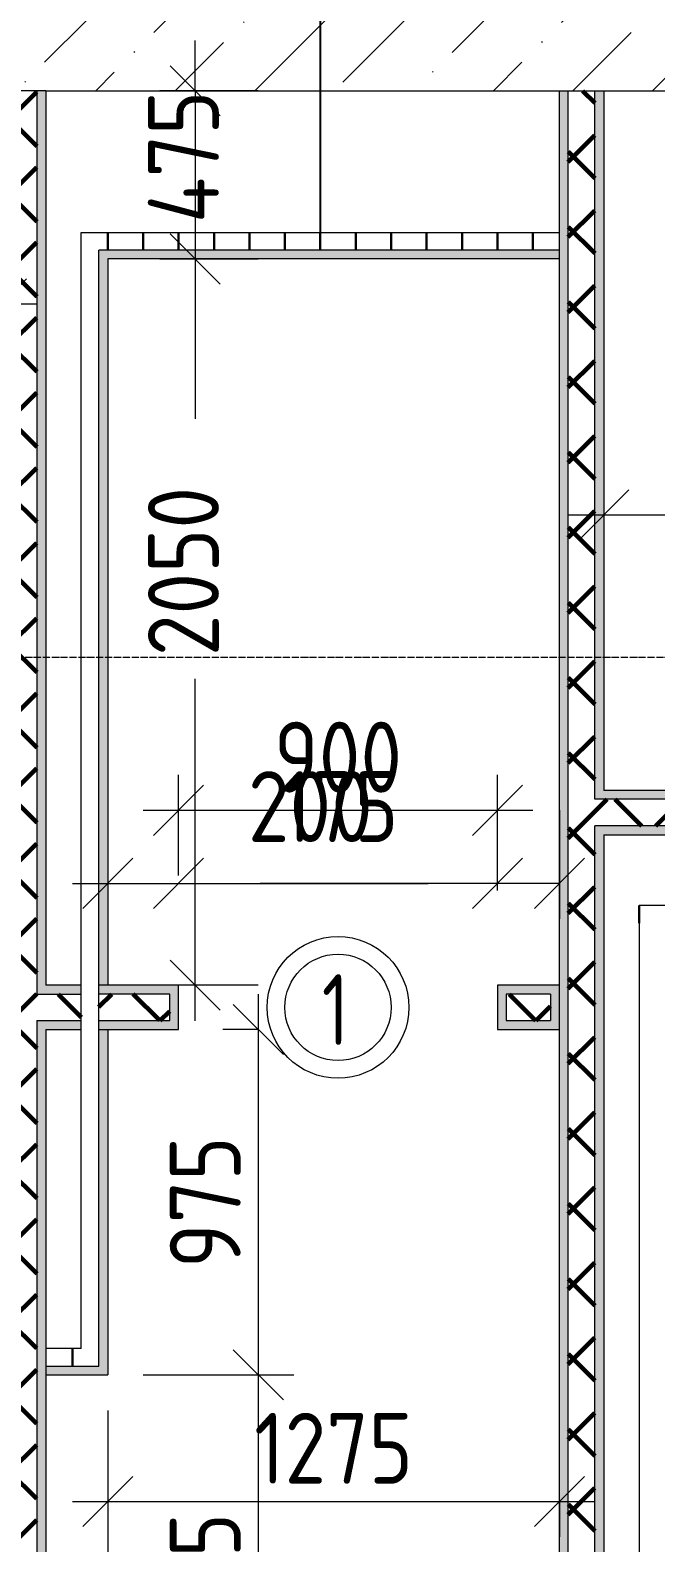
# Model space of a CAD drawing. Header units: millimetres. Extents: x -60946 to 138510, y -262288 to 24501.
# Drawn here: x -17009 to -15244, y -143692 to -139422 of the extents above; entities that cross this region are included whole.
import ezdxf

# ---------------------------------------------------------------- set-up
doc = ezdxf.new("R2010")
doc.units = ezdxf.units.MM
doc.linetypes.add('ADSK_Линия сетки', pattern=[25, 20, -2.5, 0, -2.5])
for name, color, linetype, lineweight in [('2)Тип-2', 3, 'Continuous', 60), ('Марки дверей', 7, 'Continuous', 20), ('Оси', 7, 'Continuous', 9), ('Размеры', 7, 'Continuous', 9), ('Стены внутренние', 7, 'Continuous', 18), ('Стены наружные', 7, 'Continuous', 18), ('Стены штриховка', 7, 'Continuous', 9)]:
    doc.layers.add(name, color=color, linetype=linetype, lineweight=lineweight)
doc.layers.add('2)Тип-4', color=7, linetype='Continuous', lineweight=30, true_color=0x0080c0)
doc.styles.add('GOST Common_3', font='', dxfattribs={"width": 0.9, "height": 200})
doc.styles.add('GOST Common_B', font='', dxfattribs={"width": 0.8, "height": 200})
doc.styles.get('GOST Common_3').set_extended_font_data('GOST Common')
doc.styles.get('GOST Common_B').set_extended_font_data('GOST Common', bold=True)
doc.dimstyles.new('ADSK_Основной_2_0', dxfattribs={"dimscale": 304.8, "dimtxt": 201.142999, "dimasz": 0.463911, "dimexe": 0.328084, "dimexo": 0.328084, "dimgap": 0.164042, "dimtad": 1, "dimdec": 3, "dimrnd": 0.001, "dimdsep": 46, "dimtxsty": 'GOST Common_3', "dimblk1": 'OBLIQUE', "dimblk2": 'OBLIQUE', "dimsah": 1, "dimcen": 0.09, "dimdle": 0.328084, "dimazin": 2, "dimtfac": 1, "dimtdec": 4, "dimtix": 1, "dimtmove": 0, "dimatfit": 3, "dimfxl": 1, "dimtvp": 1, "dimtolj": 1, "dimtzin": 0, "dimlwd": 20, "dimlwe": 20, "dimarcsym": 2})
doc.dimstyles.new('ADSK_Основной_2_0_2', dxfattribs={"dimscale": 304.8, "dimtxt": 201.142999, "dimasz": 0.463911, "dimexe": 0.328084, "dimexo": 0.328084, "dimgap": 0.164042, "dimtad": 1, "dimdec": 3, "dimrnd": 0.001, "dimdsep": 46, "dimtxsty": 'GOST Common_3', "dimblk1": 'OBLIQUE', "dimblk2": 'OBLIQUE', "dimsah": 1, "dimcen": 0.09, "dimdle": 0.328084, "dimazin": 2, "dimtfac": 1, "dimtdec": 4, "dimtix": 1, "dimtmove": 0, "dimatfit": 3, "dimfxl": 1, "dimtvp": 1, "dimtolj": 1, "dimtzin": 0, "dimlwd": 20, "dimlwe": 20, "dimarcsym": 2})
pattern_1 = [(45, (9.36, -150597.75), (-106.066, 106.066), []), (135, (9.36, -150597.75), (-106.066, -106.066), [])]
pattern_2 = [(90, (9.36, -150597.75), (-100, 6e-15), [])]

# ---------------------------------------------------------------- blocks, each defined once
blk = doc.blocks.new('_Oblique')
at = {"color": 0, "linetype": 'ByBlock', "lineweight": -2}
blk.add_line((-0.5, -0.5), (0.5, 0.5), dxfattribs=at)
blk = doc.blocks.new('*D5580')
at = {"layer": 'Defpoints', "color": 0, "transparency": 16777216}
for p in [(-17090.6, -140194.3), (-17090.6, -140657.3), (-17290.6, -141415.8)]:
    blk.add_point(p, dxfattribs=at)
at = {"layer": 'Размеры', "color": 0, "lineweight": 20, "transparency": 16777216}
for p, q in [((-17290.6, -141315.8), (-17290.6, -140094.3)), ((-17090.6, -140557.3), (-17090.6, -140094.3)), ((-17390.6, -140194.3), (-16990.6, -140194.3))]:
    blk.add_line(p, q, dxfattribs=at)
at = {"layer": 'Размеры', "color": 0, "lineweight": 20, "transparency": 16777216, "xscale": 141.4, "yscale": 141.4, "zscale": 141.4, "rotation": 180}
blk.add_blockref('_Oblique', (-17290.6, -140194.3), dxfattribs=at)
at = {"layer": 'Размеры', "color": 0, "lineweight": 20, "transparency": 16777216, "xscale": 141.4, "yscale": 141.4, "zscale": 141.4}
blk.add_blockref('_Oblique', (-17090.6, -140194.3), dxfattribs=at)
at = {"layer": 'Размеры', "color": 0, "lineweight": 9, "transparency": 16777216, "insert": (-17417.7, -139877.6), "char_height": 200, "width": 454.106, "attachment_point": 1, "line_spacing_factor": 1.022761, "style": 'GOST Common_3'}
blk.add_mtext('\\A1;200', dxfattribs=at)
blk = doc.blocks.new('*D5592')
at = {"layer": 'Defpoints', "color": 0, "transparency": 16777216}
for p in [(-16265.6, -142242.8), (-16790.6, -143217.8), (-16365.6, -143217.8)]:
    blk.add_point(p, dxfattribs=at)
at = {"layer": 'Размеры', "color": 0, "lineweight": 20, "transparency": 16777216}
for p, q in [((-16365.6, -142142.8), (-16365.6, -143317.8)), ((-16365.6, -142242.8), (-16465.6, -142242.8)), ((-16690.6, -143217.8), (-16265.6, -143217.8))]:
    blk.add_line(p, q, dxfattribs=at)
at = {"layer": 'Размеры', "color": 0, "lineweight": 20, "transparency": 16777216, "xscale": 141.4, "yscale": 141.4, "zscale": 141.4}
for p, rotation in [((-16365.6, -142242.8), 90), ((-16365.6, -143217.8), 270)]:
    blk.add_blockref('_Oblique', p, dxfattribs=dict(at, rotation=rotation))
at = {"layer": 'Размеры', "color": 0, "lineweight": 9, "transparency": 16777216, "insert": (-16515.6, -142730.3), "char_height": 200, "width": 454.106, "attachment_point": 5, "rotation": 90, "style": 'GOST Common_3'}
blk.add_mtext('\\A1;975', dxfattribs=at)
blk = doc.blocks.new('*D5593')
at = {"layer": 'Defpoints', "color": 0, "transparency": 16777216}
for p in [(-16790.6, -143217.8), (-16365.6, -144442.8), (-16265.6, -144442.8)]:
    blk.add_point(p, dxfattribs=at)
at = {"layer": 'Размеры', "color": 0, "lineweight": 20, "transparency": 16777216}
for p, q in [((-16365.6, -143117.8), (-16365.6, -144542.8)), ((-16690.6, -143217.8), (-16265.6, -143217.8)), ((-16365.6, -144442.8), (-16465.6, -144442.8))]:
    blk.add_line(p, q, dxfattribs=at)
at = {"layer": 'Размеры', "color": 0, "lineweight": 20, "transparency": 16777216, "xscale": 141.4, "yscale": 141.4, "zscale": 141.4}
for p, rotation in [((-16365.6, -143217.8), 90), ((-16365.6, -144442.8), 270)]:
    blk.add_blockref('_Oblique', p, dxfattribs=dict(at, rotation=rotation))
at = {"layer": 'Размеры', "color": 0, "lineweight": 9, "transparency": 16777216, "insert": (-16515.6, -143830.3), "char_height": 200, "width": 560.473, "attachment_point": 5, "rotation": 90, "style": 'GOST Common_3'}
blk.add_mtext('\\A1;1225', dxfattribs=at)
blk = doc.blocks.new('*D5594')
at = {"layer": 'Defpoints', "color": 0, "transparency": 16777216}
for p in [(-16265.6, -139592.8), (-16543.6, -140067.8), (-16265.6, -140067.8)]:
    blk.add_point(p, dxfattribs=at)
at = {"layer": 'Размеры', "color": 0, "lineweight": 20, "transparency": 16777216}
for p, q in [((-16543.6, -139592.8), (-16543.6, -139451.4)), ((-16365.6, -139592.8), (-16643.6, -139592.8)), ((-16543.6, -139592.8), (-16543.6, -140067.8)), ((-16365.6, -140067.8), (-16643.6, -140067.8)), ((-16543.6, -140067.8), (-16543.6, -140209.2))]:
    blk.add_line(p, q, dxfattribs=at)
at = {"layer": 'Размеры', "color": 0, "lineweight": 20, "transparency": 16777216, "xscale": 141.4, "yscale": 141.4, "zscale": 141.4}
for p, rotation in [((-16543.6, -139592.8), 270), ((-16543.6, -140067.8), 90)]:
    blk.add_blockref('_Oblique', p, dxfattribs=dict(at, rotation=rotation))
at = {"layer": 'Размеры', "color": 0, "lineweight": 9, "transparency": 16777216, "insert": (-16677, -139966.6), "char_height": 200, "width": 474.561, "attachment_point": 1, "rotation": 90, "line_spacing_factor": 1.022761, "style": 'GOST Common_3'}
blk.add_mtext('\\A1;475', dxfattribs=at)
blk = doc.blocks.new('*D5595')
at = {"layer": 'Defpoints', "color": 0, "transparency": 16777216}
for p in [(-16265.6, -140067.8), (-16543.6, -142117.8), (-16265.6, -142117.8)]:
    blk.add_point(p, dxfattribs=at)
at = {"layer": 'Размеры', "color": 0, "lineweight": 20, "transparency": 16777216}
for p, q in [((-16543.6, -139967.8), (-16543.6, -140518.7)), ((-16365.6, -140067.8), (-16643.6, -140067.8)), ((-16543.6, -142217.8), (-16543.6, -141253)), ((-16365.6, -142117.8), (-16643.6, -142117.8))]:
    blk.add_line(p, q, dxfattribs=at)
at = {"layer": 'Размеры', "color": 0, "lineweight": 20, "transparency": 16777216, "xscale": 141.4, "yscale": 141.4, "zscale": 141.4}
for p, rotation in [((-16543.6, -140067.8), 90), ((-16543.6, -142117.8), 270)]:
    blk.add_blockref('_Oblique', p, dxfattribs=dict(at, rotation=rotation))
at = {"layer": 'Размеры', "color": 0, "lineweight": 9, "transparency": 16777216, "insert": (-16677, -141188.6), "char_height": 200, "width": 605.475, "attachment_point": 1, "rotation": 90, "line_spacing_factor": 1.022761, "style": 'GOST Common_3'}
blk.add_mtext('\\A1;2050', dxfattribs=at)
blk = doc.blocks.new('*D5596')
at = {"layer": 'Defpoints', "color": 0, "transparency": 16777216}
for p in [(-16790.6, -143217.8), (-16965.6, -143474.8), (-16790.6, -143797.6)]:
    blk.add_point(p, dxfattribs=at)
at = {"layer": 'Размеры', "color": 0, "lineweight": 20, "transparency": 16777216}
for p, q in [((-16790.6, -143317.8), (-16790.6, -143897.6)), ((-16965.6, -143574.8), (-16965.6, -143897.6)), ((-16965.6, -143797.6), (-17635.6, -143797.6)), ((-16790.6, -143797.6), (-17065.6, -143797.6))]:
    blk.add_line(p, q, dxfattribs=at)
at = {"layer": 'Размеры', "color": 0, "lineweight": 20, "transparency": 16777216, "xscale": 141.4, "yscale": 141.4, "zscale": 141.4, "rotation": 180}
blk.add_blockref('_Oblique', (-16965.6, -143797.6), dxfattribs=at)
at = {"layer": 'Размеры', "color": 0, "lineweight": 20, "transparency": 16777216, "xscale": 141.4, "yscale": 141.4, "zscale": 141.4}
blk.add_blockref('_Oblique', (-16790.6, -143797.6), dxfattribs=at)
at = {"layer": 'Размеры', "color": 0, "lineweight": 9, "transparency": 16777216, "insert": (-17575.9, -143480.9), "char_height": 200, "width": 409.104, "attachment_point": 1, "line_spacing_factor": 1.022761, "style": 'GOST Common_3'}
blk.add_mtext('\\A1;175', dxfattribs=at)
blk = doc.blocks.new('*D5597')
at = {"layer": 'Defpoints', "color": 0, "transparency": 16777216}
for p in [(-16790.6, -143217.8), (-15515.6, -143474.8), (-15515.6, -143574.8)]:
    blk.add_point(p, dxfattribs=at)
at = {"layer": 'Размеры', "color": 0, "lineweight": 20, "transparency": 16777216}
for p, q in [((-16790.6, -143317.8), (-16790.6, -143674.8)), ((-16890.6, -143574.8), (-15415.6, -143574.8)), ((-15515.6, -143574.8), (-15515.6, -143674.8))]:
    blk.add_line(p, q, dxfattribs=at)
at = {"layer": 'Размеры', "color": 0, "lineweight": 20, "transparency": 16777216, "xscale": 141.4, "yscale": 141.4, "zscale": 141.4, "rotation": 180}
blk.add_blockref('_Oblique', (-16790.6, -143574.8), dxfattribs=at)
at = {"layer": 'Размеры', "color": 0, "lineweight": 20, "transparency": 16777216, "xscale": 141.4, "yscale": 141.4, "zscale": 141.4}
blk.add_blockref('_Oblique', (-15515.6, -143574.8), dxfattribs=at)
at = {"layer": 'Размеры', "color": 0, "lineweight": 9, "transparency": 16777216, "insert": (-16153.1, -143424.8), "char_height": 200, "width": 560.473, "attachment_point": 5, "style": 'GOST Common_3'}
blk.add_mtext('\\A1;1275', dxfattribs=at)
blk = doc.blocks.new('*D5598')
at = {"layer": 'Defpoints', "color": 0, "transparency": 16777216}
for p in [(-16790.6, -141524), (-16590.6, -141830.2), (-16590.6, -141907.8)]:
    blk.add_point(p, dxfattribs=at)
at = {"layer": 'Размеры', "color": 0, "lineweight": 20, "transparency": 16777216}
for p, q in [((-16790.6, -141624), (-16790.6, -141930.2)), ((-16590.6, -141807.8), (-16590.6, -141730.2)), ((-16890.6, -141830.2), (-16590.6, -141830.2)), ((-16590.6, -141830.2), (-15886.4, -141830.2))]:
    blk.add_line(p, q, dxfattribs=at)
at = {"layer": 'Размеры', "color": 0, "lineweight": 20, "transparency": 16777216, "xscale": 141.4, "yscale": 141.4, "zscale": 141.4, "rotation": 180}
blk.add_blockref('_Oblique', (-16790.6, -141830.2), dxfattribs=at)
at = {"layer": 'Размеры', "color": 0, "lineweight": 20, "transparency": 16777216, "xscale": 141.4, "yscale": 141.4, "zscale": 141.4}
blk.add_blockref('_Oblique', (-16590.6, -141830.2), dxfattribs=at)
at = {"layer": 'Размеры', "color": 0, "lineweight": 9, "transparency": 16777216, "insert": (-16394.9, -141513.5), "char_height": 200, "width": 454.106, "attachment_point": 1, "line_spacing_factor": 1.022761, "style": 'GOST Common_3'}
blk.add_mtext('\\A1;200', dxfattribs=at)
blk = doc.blocks.new('*D5599')
at = {"layer": 'Defpoints', "color": 0, "transparency": 16777216}
for p in [(-15690.6, -141624), (-16590.6, -141907.8), (-15690.6, -141950.3)]:
    blk.add_point(p, dxfattribs=at)
at = {"layer": 'Размеры', "color": 0, "lineweight": 20, "transparency": 16777216}
for p, q in [((-16590.6, -141807.8), (-16590.6, -141524)), ((-15690.6, -141850.3), (-15690.6, -141524)), ((-16690.6, -141624), (-15590.6, -141624))]:
    blk.add_line(p, q, dxfattribs=at)
at = {"layer": 'Размеры', "color": 0, "lineweight": 20, "transparency": 16777216, "xscale": 141.4, "yscale": 141.4, "zscale": 141.4, "rotation": 180}
blk.add_blockref('_Oblique', (-16590.6, -141624), dxfattribs=at)
at = {"layer": 'Размеры', "color": 0, "lineweight": 20, "transparency": 16777216, "xscale": 141.4, "yscale": 141.4, "zscale": 141.4}
blk.add_blockref('_Oblique', (-15690.6, -141624), dxfattribs=at)
at = {"layer": 'Размеры', "color": 0, "lineweight": 9, "transparency": 16777216, "insert": (-16140.6, -141474), "char_height": 200, "width": 454.106, "attachment_point": 5, "style": 'GOST Common_3'}
blk.add_mtext('\\A1;900', dxfattribs=at)
blk = doc.blocks.new('*D5600')
at = {"layer": 'Defpoints', "color": 0, "transparency": 16777216}
for p in [(-15515.6, -141524), (-15515.6, -141830.2), (-15690.6, -141950.3)]:
    blk.add_point(p, dxfattribs=at)
at = {"layer": 'Размеры', "color": 0, "lineweight": 20, "transparency": 16777216}
for p, q in [((-15515.6, -141624), (-15515.6, -141930.2)), ((-15690.6, -141850.3), (-15690.6, -141730.2)), ((-15690.6, -141830.2), (-16360.6, -141830.2)), ((-15515.6, -141830.2), (-15790.6, -141830.2))]:
    blk.add_line(p, q, dxfattribs=at)
at = {"layer": 'Размеры', "color": 0, "lineweight": 20, "transparency": 16777216, "xscale": 141.4, "yscale": 141.4, "zscale": 141.4, "rotation": 180}
blk.add_blockref('_Oblique', (-15690.6, -141830.2), dxfattribs=at)
at = {"layer": 'Размеры', "color": 0, "lineweight": 20, "transparency": 16777216, "xscale": 141.4, "yscale": 141.4, "zscale": 141.4}
blk.add_blockref('_Oblique', (-15515.6, -141830.2), dxfattribs=at)
at = {"layer": 'Размеры', "color": 0, "lineweight": 9, "transparency": 16777216, "insert": (-16300.9, -141513.5), "char_height": 200, "width": 409.104, "attachment_point": 1, "line_spacing_factor": 1.022761, "style": 'GOST Common_3'}
blk.add_mtext('\\A1;175', dxfattribs=at)
blk = doc.blocks.new('*D5605')
at = {"layer": 'Defpoints', "color": 0, "transparency": 16777216}
for p in [(-15390.6, -140690.3), (-13815.6, -140790.3), (-13815.6, -140967.8)]:
    blk.add_point(p, dxfattribs=at)
at = {"layer": 'Размеры', "color": 0, "lineweight": 20, "transparency": 16777216}
for p, q in [((-13815.6, -140867.8), (-13815.6, -140690.3)), ((-15490.6, -140790.3), (-13715.6, -140790.3)), ((-15390.6, -140790.3), (-15390.6, -140890.3))]:
    blk.add_line(p, q, dxfattribs=at)
at = {"layer": 'Размеры', "color": 0, "lineweight": 20, "transparency": 16777216, "xscale": 141.4, "yscale": 141.4, "zscale": 141.4, "rotation": 180}
blk.add_blockref('_Oblique', (-15390.6, -140790.3), dxfattribs=at)
at = {"layer": 'Размеры', "color": 0, "lineweight": 20, "transparency": 16777216, "xscale": 141.4, "yscale": 141.4, "zscale": 141.4}
blk.add_blockref('_Oblique', (-13815.6, -140790.3), dxfattribs=at)
at = {"layer": 'Размеры', "color": 0, "lineweight": 9, "transparency": 16777216, "insert": (-14603.1, -140640.3), "char_height": 200, "width": 560.473, "attachment_point": 5, "style": 'GOST Common_3'}
blk.add_mtext('\\A1;1575', dxfattribs=at)
blk = doc.blocks.new('М_двери1 - Марка экземпляра 2-3719212-Кладочный план 3-го этажа')
at = {"layer": 'Марки дверей'}
for radius in [2, 1.5]:
    blk.add_circle((0, 0), radius, dxfattribs=at)

msp = doc.modelspace()

# ---------------------------------------------------------------- hatches: boundary and pattern name
at = {"layer": '2)Тип-2'}
h = msp.add_hatch(dxfattribs=at)
h.set_pattern_fill('FP_4', color=256, style=0, pattern_type=2)
h.set_pattern_definition(pattern_1)
h.paths.add_polyline_path([(-17065.6385, -144467.7816), (-16990.6385, -144467.7816), (-16990.6385, -139592.7816), (-17065.6385, -139592.7816), (-17065.6385, -144442.7816)])
h = msp.add_hatch(color=256, dxfattribs=at)
h.paths.add_polyline_path([(-16990.6385, -144442.7816), (-16965.6385, -144442.7816), (-16965.6385, -142217.7816), (-16990.6385, -142217.7816), (-16990.6385, -143603.5643)])
h.paths.add_polyline_path([(-16990.6385, -142142.7816), (-16965.6385, -142142.7816), (-16965.6385, -139592.7816), (-16990.6385, -139592.7816), (-16990.6385, -141560.5334)])
for points in [[(-15515.6385, -144442.7816), (-15490.6385, -144442.7816), (-15490.6385, -139592.7816), (-15515.6385, -139592.7816), (-15515.6385, -143603.5643)], [(-13790.6385, -141592.7816), (-13790.6385, -141567.7816), (-15390.6385, -141567.7816), (-15390.6385, -141592.7816), (-14868.6671, -141592.7816)], [(-14868.6671, -141692.7816), (-13740.6385, -141692.7816), (-13740.6385, -141667.7816), (-15390.6385, -141667.7816), (-15390.6385, -141692.7816)]]:
    msp.add_hatch(color=256, dxfattribs=at).paths.add_polyline_path(points)
h = msp.add_hatch(dxfattribs=at)
h.set_pattern_fill('FP_4', color=256, style=0, pattern_type=2)
h.set_pattern_definition(pattern_1)
h.paths.add_polyline_path([(-15415.6385, -144467.7816), (-15415.6385, -139592.7816), (-15490.6385, -139592.7816), (-15490.6385, -144467.7816)])
h = msp.add_hatch(color=256, dxfattribs=at)
h.paths.add_polyline_path([(-15390.6385, -144442.7816), (-15390.6385, -141667.7816), (-15415.6385, -141667.7816), (-15415.6385, -144442.7816)])
h.paths.add_polyline_path([(-15415.6385, -141592.7816), (-15390.6385, -141592.7816), (-15390.6385, -139592.7816), (-15415.6385, -139592.7816), (-15415.6385, -140879.5231)])
h = msp.add_hatch(dxfattribs=at)
h.set_pattern_fill('FP_4', color=256, style=0, pattern_type=2)
h.set_pattern_definition(pattern_1)
h.paths.add_polyline_path([(-15415.6385, -141667.7816), (-13740.6385, -141667.7816), (-13740.6385, -141592.7816), (-15415.6385, -141592.7816)])
h = msp.add_hatch(color=256, dxfattribs=at)
h.paths.add_polyline_path([(-15665.6385, -142242.7816), (-15665.6385, -142142.7816), (-15515.6385, -142142.7816), (-15515.6385, -142117.7816), (-15690.6385, -142117.7816), (-15690.6385, -142242.7816)])
h.paths.add_polyline_path([(-16615.6385, -142242.7816), (-16590.6385, -142242.7816), (-16590.6385, -142117.7816), (-16815.6385, -142117.7816), (-16815.6385, -142142.7816), (-16615.6385, -142142.7816), (-16615.6385, -142241.5437)])
h.paths.add_polyline_path([(-16965.6385, -142142.7816), (-16865.6385, -142142.7816), (-16865.6385, -142117.7816), (-16965.6385, -142117.7816)])
h = msp.add_hatch(dxfattribs=at)
h.set_pattern_fill('FP_4', color=256, style=0, pattern_type=2)
h.set_pattern_definition(pattern_1)
h.paths.add_polyline_path([(-16865.6385, -142217.7816), (-16865.6385, -142142.7816), (-16990.6385, -142142.7816), (-16990.6385, -142217.7816), (-16965.6385, -142217.7816)])
h.paths.add_polyline_path([(-15540.6385, -142217.7816), (-15540.6385, -142142.7816), (-15665.6385, -142142.7816), (-15665.6385, -142217.7816)])
h.paths.add_polyline_path([(-16790.6385, -142217.7816), (-16615.6385, -142217.7816), (-16615.6385, -142142.7816), (-16815.6385, -142142.7816), (-16815.6385, -142217.7816)])
h = msp.add_hatch(color=256, dxfattribs=at)
h.paths.add_polyline_path([(-16615.6385, -142242.7816), (-16615.6385, -142217.7816), (-16815.6385, -142217.7816), (-16815.6385, -142242.7816), (-16790.6385, -142242.7816)])
h.paths.add_polyline_path([(-15515.6385, -142242.7816), (-15515.6385, -142142.7816), (-15540.6385, -142142.7816), (-15540.6385, -142217.7816), (-15665.6385, -142217.7816), (-15665.6385, -142242.7816)])
h.paths.add_polyline_path([(-16865.6385, -142242.7816), (-16865.6385, -142217.7816), (-16965.6385, -142217.7816), (-16965.6385, -142242.7816)])
at = {"layer": '2)Тип-4', "true_color": 0x0080c0, "transparency": 33554687}
h = msp.add_hatch(dxfattribs=at)
h.set_pattern_fill('FP_6', color=142, style=0, pattern_type=2)
h.set_pattern_definition(pattern_2)
h.paths.add_polyline_path([(-15515.6385, -140042.7816), (-15515.6385, -139992.7816), (-16865.6385, -139992.7816), (-16865.6385, -140042.7816), (-16433.6192, -140042.7816)])
for points in [[(-16815.6385, -140067.7816), (-15515.6385, -140067.7816), (-15515.6385, -140042.7816), (-16815.6385, -140042.7816)], [(-16865.6385, -143217.7816), (-16815.6385, -143217.7816), (-16815.6385, -143192.7816), (-16965.6385, -143192.7816), (-16965.6385, -143217.7816)]]:
    msp.add_hatch(color=142, dxfattribs=at).paths.add_polyline_path(points)
h = msp.add_hatch(color=142, dxfattribs=at)
h.paths.add_polyline_path([(-16790.6385, -143217.7816), (-16790.6385, -142242.7816), (-16815.6385, -142242.7816), (-16815.6385, -143217.7816)])
h.paths.add_polyline_path([(-16815.6385, -142117.7816), (-16790.6385, -142117.7816), (-16790.6385, -140067.7816), (-16815.6385, -140067.7816), (-16815.6385, -141560.5334)])
h = msp.add_hatch(dxfattribs=at)
h.set_pattern_fill('FP_6', color=142, style=0, pattern_type=2)
h.set_pattern_definition(pattern_2)
h.paths.add_polyline_path([(-15290.6385, -141942.7816), (-13015.6385, -141942.7816), (-13015.6385, -141892.7816), (-15290.6385, -141892.7816)])
h = msp.add_hatch(dxfattribs=at)
h.set_pattern_fill('FP_6', color=142, style=0, pattern_type=2)
h.set_pattern_definition(pattern_2)
h.paths.add_polyline_path([(-16965.6385, -143192.7816), (-16865.6385, -143192.7816), (-16865.6385, -143142.7816), (-16965.6385, -143142.7816)])
at = {"layer": 'Стены наружные', "lineweight": 9}
h = msp.add_hatch(dxfattribs=at)
h.set_pattern_fill('FP_2', color=256, style=0, pattern_type=2)
h.set_pattern_definition([(45, (9.36, -150597.75), (84.1895, 308.696), [396.875, -79.375, 3.353, -76.022])])
h.paths.add_polyline_path([(-21290.6385, -139592.7816), (-13090.6385, -139592.7816), (-13090.6385, -139392.7816), (-21290.6385, -139392.7816)])

# ---------------------------------------------------------------- linework, layer by layer
at = {"layer": '2)Тип-4', "lineweight": 25}
msp.add_line((-16190.4811, -140030.2816), (-16190.4811, -138982.4971), dxfattribs=at)
at = {"layer": 'Оси', "linetype": 'ADSK_Линия сетки', "lineweight": 5}
msp.add_line((62587.9153, -141192.7816), (-25230.7352, -141192.7816), dxfattribs=at)
at = {"layer": 'Стены внутренние', "lineweight": 5}
for p, q in [((-16965.6385, -139592.7816), (-16965.6385, -142117.7816)), ((-15515.6385, -144442.7816), (-15515.6385, -139592.7816)), ((-15390.6385, -139592.7816), (-15390.6385, -141567.7816)), ((-16865.6385, -142117.7816), (-16865.6385, -139992.7816)), ((-16865.6385, -139992.7816), (-15515.6385, -139992.7816)), ((-16790.6385, -140067.7816), (-16790.6385, -142117.7816)), ((-15515.6385, -140067.7816), (-16790.6385, -140067.7816)), ((-13815.6385, -141567.7816), (-15390.6385, -141567.7816)), ((-15390.6385, -141692.7816), (-15390.6385, -144442.7816)), ((-15390.6385, -141692.7816), (-13740.6385, -141692.7816)), ((-15290.6385, -141892.7816), (-15290.6385, -144442.7816)), ((-13015.6385, -141892.7816), (-15290.6385, -141892.7816)), ((-16865.6385, -142117.7816), (-16965.6385, -142117.7816)), ((-16590.6385, -142117.7816), (-16790.6385, -142117.7816)), ((-16590.6385, -142242.7816), (-16590.6385, -142117.7816)), ((-15515.6385, -142117.7816), (-15690.6385, -142117.7816)), ((-15690.6385, -142117.7816), (-15690.6385, -142242.7816)), ((-16965.6385, -142242.7816), (-16965.6385, -144442.7816)), ((-16965.6385, -142242.7816), (-16865.6385, -142242.7816)), ((-16865.6385, -143142.7816), (-16865.6385, -142242.7816)), ((-16790.6385, -142242.7816), (-16590.6385, -142242.7816)), ((-16790.6385, -142242.7816), (-16790.6385, -143217.7816)), ((-15690.6385, -142242.7816), (-15515.6385, -142242.7816)), ((-16865.6385, -143142.7816), (-16965.6385, -143142.7816)), ((-16965.6385, -143217.7816), (-16790.6385, -143217.7816))]:
    msp.add_line(p, q, dxfattribs=at)
at = {"layer": 'Стены наружные', "lineweight": 9}
for p, q in [((-16965.6385, -139592.7816), (-15515.6385, -139592.7816)), ((-15390.6385, -139592.7816), (-12890.6385, -139592.7816))]:
    msp.add_line(p, q, dxfattribs=at)
at = {"layer": 'Стены штриховка', "lineweight": 9}
for p, q in [((-16965.6385, -139592.7816), (-17090.6385, -139592.7816)), ((-16990.6385, -139592.7816), (-16990.6385, -142142.7816)), ((-15515.6385, -139592.7816), (-15390.6385, -139592.7816)), ((-15490.6385, -144467.7816), (-15490.6385, -139592.7816)), ((-15415.6385, -141592.7816), (-15415.6385, -139592.7816)), ((-16815.6385, -143192.7816), (-16815.6385, -140042.7816)), ((-15515.6385, -140042.7816), (-16815.6385, -140042.7816)), ((-13740.6385, -141592.7816), (-15415.6385, -141592.7816)), ((-15415.6385, -144467.7816), (-15415.6385, -141667.7816)), ((-13740.6385, -141667.7816), (-15415.6385, -141667.7816)), ((-16865.6385, -142242.7816), (-16865.6385, -142117.7816)), ((-16790.6385, -142117.7816), (-16815.6385, -142117.7816)), ((-16990.6385, -142142.7816), (-16865.6385, -142142.7816)), ((-16615.6385, -142142.7816), (-16815.6385, -142142.7816)), ((-16615.6385, -142217.7816), (-16615.6385, -142142.7816)), ((-15665.6385, -142142.7816), (-15665.6385, -142217.7816)), ((-15540.6385, -142142.7816), (-15665.6385, -142142.7816)), ((-15540.6385, -142142.7816), (-15540.6385, -142217.7816)), ((-16990.6385, -142217.7816), (-16990.6385, -144467.7816)), ((-16990.6385, -142217.7816), (-16865.6385, -142217.7816)), ((-16815.6385, -142217.7816), (-16615.6385, -142217.7816)), ((-16815.6385, -142242.7816), (-16790.6385, -142242.7816)), ((-15665.6385, -142217.7816), (-15540.6385, -142217.7816)), ((-16965.6385, -143192.7816), (-16815.6385, -143192.7816))]:
    msp.add_line(p, q, dxfattribs=at)

# ---------------------------------------------------------------- block references
at = {"layer": 'Марки дверей', "lineweight": 5, "xscale": 99.99999999999993, "yscale": 99.99999999999993, "zscale": 99.99999999999993}
msp.add_blockref('М_двери1 - Марка экземпляра 2-3719212-Кладочный план 3-го этажа', (-16140.6385, -142180.2816), dxfattribs=at)

# ---------------------------------------------------------------- texts
at = {"layer": 'Марки дверей', "lineweight": 5, "insert": (-16186.2959, -142086.6227), "char_height": 200, "width": 102.616, "attachment_point": 1, "style": 'GOST Common_B'}
msp.add_mtext('\\fGOST Common|b1|i0|c204|p34|;\\W.8;1', dxfattribs=at)

# ---------------------------------------------------------------- dimensions: what is measured, and where the dimension line sits
at = {"layer": 'Размеры', "lineweight": 9}
for base, p1, p2, override, picture, middle in [((-16543.648, -140067.7816), (-16265.6307, -139592.7816), (-16265.6307, -140067.7816), {"dimpost": '<>', "dimfxl": 475}, '*D5594', (-16543.648, -139729.2838)), ((-16543.648, -142117.7816), (-16265.6307, -140067.7816), (-16265.6307, -142117.7816), {"dimpost": '<>', "dimfxl": 2050}, '*D5595', (-16543.648, -140885.8385))]:
    dim = msp.add_linear_dim(base=base, p1=p1, p2=p2, angle=90, dimstyle='ADSK_Основной_2_0', override=override, dxfattribs=at)
    dim.commit()
    dim.dimension.update_dxf_attribs({"geometry": picture, "text_midpoint": middle, "dimtype": 160, "text_rotation": 90})
for base, p1, p2, override, picture, middle in [((-17090.6385, -140194.2528), (-17290.6385, -141415.7816), (-17090.6385, -140657.2892), {"dimpost": '<>', "dimfxl": 784.417474}, '*D5580', (-17190.6385, -140194.2528)), ((-16590.6385, -141830.1551), (-16790.6385, -141524.0041), (-16590.6385, -141907.7816), {"dimpost": '<>', "dimfxl": 432.764552}, '*D5598', (-16167.8099, -141830.1551)), ((-15515.6385, -141830.1551), (-15690.6385, -141950.3029), (-15515.6385, -141524.0041), {"dimpost": '<>', "dimfxl": 460.820614}, '*D5600', (-16096.3242, -141830.1551)), ((-16790.6385, -143797.6077), (-16965.6385, -143474.8327), (-16790.6385, -143217.7816), {"dimpost": '<>', "dimfxl": 310.966685}, '*D5596', (-17371.3242, -143797.6077))]:
    dim = msp.add_linear_dim(base=base, p1=p1, p2=p2, dimstyle='ADSK_Основной_2_0', override=override, dxfattribs=at)
    dim.commit()
    dim.dimension.update_dxf_attribs({"geometry": picture, "text_midpoint": middle, "dimtype": 160})
for base, p1, p2, override, picture, middle in [((-13815.6385, -140790.2533), (-15390.6385, -140690.2684), (-13815.6385, -140967.7816), {"dimpost": '<>', "dimfxl": 1599.261888}, '*D5605', (-14603.1385, -140640.2533)), ((-15690.6385, -141623.989), (-16590.6385, -141907.7816), (-15690.6385, -141950.3029), {"dimpost": '<>', "dimfxl": 901.003918}, '*D5599', (-16140.6385, -141473.989)), ((-15515.6385, -143574.8176), (-16790.6385, -143217.7816), (-15515.6385, -143474.8327), {"dimpost": '<>', "dimfxl": 1300.653789}, '*D5597', (-16153.1385, -143424.8176))]:
    dim = msp.add_linear_dim(base=base, p1=p1, p2=p2, dimstyle='ADSK_Основной_2_0_2', override=override, dxfattribs=at)
    dim.commit()
    dim.dimension.update_dxf_attribs({"geometry": picture, "text_midpoint": middle})
for base, p1, p2, override, picture, middle in [((-16365.6156, -143217.7816), (-16265.6307, -142242.7816), (-16790.6385, -143217.7816), {"dimpost": '<>', "dimfxl": 1107.365412}, '*D5592', (-16515.6156, -142730.2816)), ((-16365.6156, -144442.7816), (-16790.6385, -143217.7816), (-16265.6307, -144442.7816), {"dimpost": '<>', "dimfxl": 1332.763353}, '*D5593', (-16515.6156, -143830.2816))]:
    dim = msp.add_linear_dim(base=base, p1=p1, p2=p2, angle=90, dimstyle='ADSK_Основной_2_0_2', override=override, dxfattribs=at)
    dim.commit()
    dim.dimension.update_dxf_attribs({"geometry": picture, "text_midpoint": middle})

doc.saveas('drawing.dxf')
